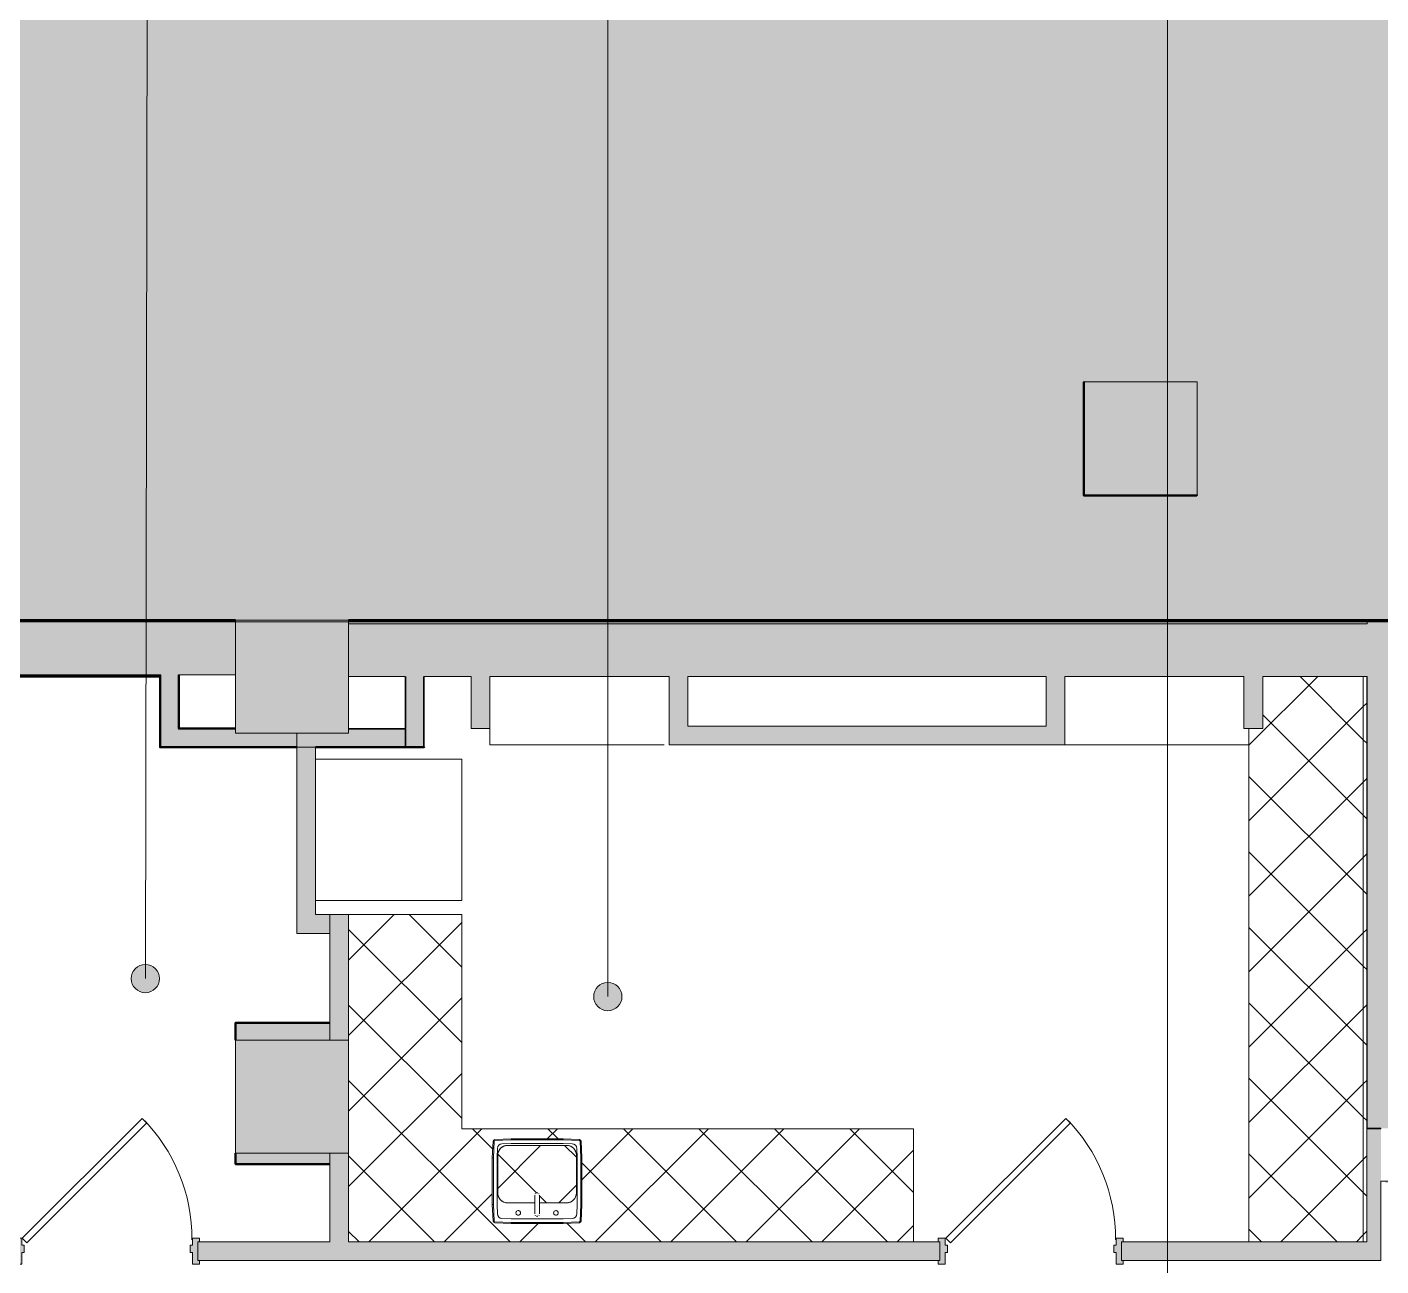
# Model space of a CAD drawing. Header units: inches. Extents: x 842 to 2283, y -57 to 1824.
# Drawn here: x 1232.1 to 1519.4, y 1273.3 to 1536.4 of the extents above; entities that cross this region are included whole.
import ezdxf

# ---------------------------------------------------------------- set-up
doc = ezdxf.new("R2010")
doc.units = ezdxf.units.IN
doc.header["$MEASUREMENT"] = 0
for name, color, linetype, lineweight in [('A-AREA-IDEN', 2, 'Continuous', 9), ('A-DETL', 90, 'Continuous', 13), ('A-DETL-GENF', 92, 'Continuous', 9), ('A-DETL-THIN', 151, 'Continuous', 9), ('A-DOOR', 31, 'Continuous', 13), ('A-WALL-PATT', 111, 'Continuous', 13), ('I-WALL', 2, 'Continuous', 13), ('Orbis - Background_dwg', 8, 'Continuous', 9), ('Orbis_AR$0$A-Wall-Exst', 7, 'Continuous', 9), ('Orbis_AR$0$TI_Grid_E957150$0$S-P1-COLS-CONC', 50, 'Continuous', 50), ('Orbis_AR$0$TI_Grid_E957150$0$S-P4-COLS-CONC', 50, 'Continuous', 50), ('Orbis_BB$0$A-Wall-Exst', 7, 'Continuous', 9), ('Orbis_BB$0$TI_Grid_E957150$0$S-02-COLS-CONC', 50, 'Continuous', 50), ('Orbis_BB$0$TI_Grid_E957150$0$S-04-COLS-CONC', 50, 'Continuous', 50), ('Orbis_BB$0$TI_Grid_E957150$0$S-05-COLS-CONC', 50, 'Continuous', 50), ('Orbis_BB$0$TI_Grid_E957150$0$S-06-COLS-CONC', 50, 'Continuous', 50), ('Orbis_BB$0$TI_Grid_E957150$0$S-07-COLS-CONC', 50, 'Continuous', 50), ('Orbis_BB$0$TI_Grid_E957150$0$S-08-COLS-CONC', 50, 'Continuous', 50), ('Orbis_BB$0$TI_Grid_E957150$0$S-09-COLS-CONC', 50, 'Continuous', 50), ('Orbis_BB$0$TI_Grid_E957150$0$S-11-COLS-CONC', 50, 'Continuous', 50), ('Orbis_BB$0$TI_Grid_E957150$0$S-12-COLS-CONC', 50, 'Continuous', 50), ('Orbis_BB$0$TI_Grid_E957150$0$S-P1-COLS-CONC', 50, 'Continuous', 50), ('Orbis_BB$0$TI_Grid_E957150$0$S-P1-COLS-CONC-PATT', 10, 'Continuous', 20), ('Orbis_BB$0$TI_Grid_E957150$0$S-P4-COLS-CONC', 50, 'Continuous', 50), ('P-SANR-FIXT', 6, 'Continuous', 13), ('Q-CASE', 31, 'Continuous', 13), ('S-COLS', 52, 'Continuous', 13)]:
    doc.layers.add(name, color=color, linetype=linetype, lineweight=lineweight)
pattern_1 = [(135, (1351.587, -1516.447), (-8.01223, -8.01223), []), (225, (1351.587, -1516.447), (8.01223, -8.01223), [])]

# ---------------------------------------------------------------- blocks, each defined once
blk = doc.blocks.new('Concrete-Rectangular-Column - 24 x 24-6914337-Level XX  CONSTRUCTION')
at = {"layer": 'S-COLS', "lineweight": 9}
blk.add_hatch(color=7, dxfattribs=at).paths.add_polyline_path([(-12, -12), (12, -12), (12, 12), (-12, 12)], flags=0)
at = {"layer": 'S-COLS', "color": 8, "lineweight": 20}
for p, q in [((12, 12), (-12, 12)), ((-12, 12), (-12, -12)), ((12, -12), (12, 12)), ((-12, -12), (12, -12))]:
    blk.add_line(p, q, dxfattribs=at)
blk = doc.blocks.new('C-L SHAPE COUNTER TOP - C-L SHAPE COUNTER TOP-7256540-Level XX  CONSTRUCTION')
at = {"layer": 'Q-CASE', "lineweight": 9}
h = blk.add_hatch(dxfattribs=at)
h.set_pattern_fill('FP2_2', color=256, style=0, pattern_type=2)
h.set_pattern_definition([(45, (-1300.37, -1278.474), (-8.01223, 8.01223), []), (135, (-1300.37, -1278.474), (-8.01223, -8.01223), [])])
h.paths.add_polyline_path([(0, 0), (119.91, 0), (119.91, 24), (24, 24), (24, 69.5), (0, 69.5), (0, 0.57)], flags=0)
h.paths.add_polyline_path([(45.51, 3.87), (33.75, 3.91), (30.92, 4.07), (30.77, 4.14), (30.66, 4.39), (30.5, 7.91), (30.5, 17.88), (30.7, 21.46), (30.77, 21.61), (31.02, 21.72), (34.97, 21.87), (46.25, 21.84), (49.08, 21.68), (49.23, 21.61), (49.34, 21.35), (49.5, 17.62), (49.5, 7.91), (49.3, 4.29), (49.23, 4.14), (48.98, 4.03), (45.52, 3.87)], flags=0)
h.paths.add_polyline_path([(43.75, 8.28), (46.25, 8.28), (46.79, 8.35), (47.3, 8.56), (47.76, 8.92), (48.07, 9.33), (48.28, 9.83), (48.35, 10.37), (48.35, 18.37), (48.28, 18.92), (48, 19.51), (47.73, 19.86), (47.3, 20.19), (46.79, 20.4), (46.25, 20.47), (33.45, 20.43), (33.21, 20.4), (32.7, 20.19), (32.25, 19.84), (31.93, 19.42), (31.72, 18.92), (31.65, 18.37), (31.65, 10.37), (31.72, 9.83), (31.93, 9.33), (32.27, 8.89), (32.7, 8.56), (33.21, 8.35), (33.75, 8.28), (39.52, 8.28), (39.5, 9.51), (39.52, 9.78), (39.52, 10.04), (39.57, 10.16), (39.66, 10.19), (39.68, 10.29), (39.87, 10.39), (40, 10.36), (40.17, 10.37), (40.35, 10.26), (40.35, 10.19), (40.43, 10.15), (40.5, 9.91), (40.46, 9.88), (40.48, 9.62), (40.49, 9.29), (40.5, 8.28)], flags=0)
for p, q in [((24, 69.5), (0, 69.5)), ((24, 24), (24, 69.5)), ((119.91, 24), (24, 24)), ((119.91, 0), (119.91, 24))]:
    blk.add_line(p, q, dxfattribs=at)
blk = doc.blocks.new('C-Counter Top - ADJ HEIGHT-7256931-Level XX  CONSTRUCTION')
at = {"layer": 'Q-CASE', "lineweight": 9}
h = blk.add_hatch(dxfattribs=at)
h.set_pattern_fill('FP2_3', color=256, style=0, pattern_type=2)
h.set_pattern_definition(pattern_1)
h.paths.add_polyline_path([(73.11, -0.75), (73.11, 0), (-46.89, 0), (-46.89, -0.75), (60.24, -0.75)], flags=0)
h = blk.add_hatch(dxfattribs=at)
h.set_pattern_fill('FP2_3', color=256, style=0, pattern_type=2)
h.set_pattern_definition(pattern_1)
h.paths.add_polyline_path([(73.11, -0.75), (-46.89, -0.75), (-46.89, -22.08), (-35.89, -22.08), (-35.89, -25), (73.11, -25)], flags=0)
for p, q in [((49.11, 0), (-46.89, 0)), ((-46.89, -0.75), (73.11, -0.75)), ((-35.89, -25), (73.11, -25))]:
    blk.add_line(p, q, dxfattribs=at)
blk = doc.blocks.new('Door - Single - Solid Door-7323219-Level XX  CONSTRUCTION')
at = {"layer": 'A-DOOR'}
h = blk.add_hatch(color=250, dxfattribs=at)
h.paths.add_polyline_path([(23.62, -2.66), (23.62, -1.91), (23.24, -1.91), (23.24, 2.09), (23.62, 2.09), (23.62, 2.84), (22.12, 2.84), (22.12, 1.34), (21.62, 1.34), (21.62, -0.16), (22.12, -0.16), (22.12, -2.66), (23.24, -2.66)], flags=0)
h.paths.add_polyline_path([(-15.26, -2.66), (-14.13, -2.66), (-14.13, -0.16), (-13.63, -0.16), (-13.63, 1.34), (-14.13, 1.34), (-14.13, 2.84), (-15.63, 2.84), (-15.63, 2.09), (-15.26, 2.09), (-15.26, -1.91), (-15.63, -1.91), (-15.63, -2.66)], flags=0)
at = {"layer": 'A-DOOR', "color": 8, "lineweight": 20}
for p, q in [((-14.01, 2.84), (11.45, 28.29)), ((12.42, 27.32), (-13.03, 1.87)), ((11.45, 28.29), (12.42, 27.32)), ((-15.63, 2.84), (-15.63, 2.09)), ((-14.13, 2.84), (-15.63, 2.84)), ((-14.13, 1.34), (-14.13, 2.84)), ((-13.63, 1.34), (-14.13, 1.34)), ((-13.03, 1.87), (-14.01, 2.84)), ((-13.63, -0.16), (-13.63, 1.34)), ((22.12, 1.34), (21.62, 1.34)), ((21.62, 1.34), (21.62, -0.16)), ((23.62, 2.84), (22.12, 2.84)), ((22.12, 2.84), (22.12, 1.34)), ((23.62, 2.09), (23.62, 2.84)), ((-15.63, -1.91), (-15.63, -2.66)), ((-15.63, -2.66), (-14.13, -2.66)), ((-14.13, -2.66), (-14.13, -0.16)), ((-14.13, -0.16), (-13.63, -0.16)), ((21.62, -0.16), (22.12, -0.16)), ((22.12, -0.16), (22.12, -2.66)), ((22.12, -2.66), (23.62, -2.66)), ((23.62, -2.66), (23.62, -1.91))]:
    blk.add_line(p, q, dxfattribs=at)
at = {"layer": 'A-DOOR', "lineweight": 9}
blk.add_arc((-14.01, 2.84), 36, 359.5, 45, dxfattribs=at)
blk = doc.blocks.new('Door - Single - Solid Door-7323271-Level XX  CONSTRUCTION')
at = {"layer": 'A-DOOR'}
h = blk.add_hatch(color=250, dxfattribs=at)
h.paths.add_polyline_path([(23.62, -2.66), (23.62, -1.91), (23.24, -1.91), (23.24, 2.09), (23.62, 2.09), (23.62, 2.84), (22.12, 2.84), (22.12, 1.34), (21.62, 1.34), (21.62, -0.16), (22.12, -0.16), (22.12, -2.66), (23.24, -2.66)], flags=0)
h.paths.add_polyline_path([(-14.13, -2.66), (-14.13, -0.16), (-13.63, -0.16), (-13.63, 1.34), (-14.13, 1.34), (-14.13, 2.84), (-15.63, 2.84), (-15.63, 2.09), (-15.26, 2.09), (-15.26, -1.91), (-15.63, -1.91), (-15.63, -2.66), (-15.26, -2.66)], flags=0)
at = {"layer": 'A-DOOR', "color": 8, "lineweight": 20}
for p, q in [((-14.01, 2.84), (11.45, 28.29)), ((12.42, 27.32), (-13.03, 1.87)), ((11.45, 28.29), (12.42, 27.32)), ((-15.63, 2.84), (-15.63, 2.09)), ((-14.13, 2.84), (-15.63, 2.84)), ((-14.13, 1.34), (-14.13, 2.84)), ((-13.63, 1.34), (-14.13, 1.34)), ((-13.03, 1.87), (-14.01, 2.84)), ((-13.63, -0.16), (-13.63, 1.34)), ((22.12, 1.34), (21.62, 1.34)), ((21.62, 1.34), (21.62, -0.16)), ((23.62, 2.84), (22.12, 2.84)), ((22.12, 2.84), (22.12, 1.34)), ((23.62, 2.09), (23.62, 2.84)), ((-15.63, -1.91), (-15.63, -2.66)), ((-15.63, -2.66), (-14.13, -2.66)), ((-14.13, -2.66), (-14.13, -0.16)), ((-14.13, -0.16), (-13.63, -0.16)), ((21.62, -0.16), (22.12, -0.16)), ((22.12, -0.16), (22.12, -2.66)), ((22.12, -2.66), (23.62, -2.66)), ((23.62, -2.66), (23.62, -1.91))]:
    blk.add_line(p, q, dxfattribs=at)
at = {"layer": 'A-DOOR', "lineweight": 9}
blk.add_arc((-14.01, 2.84), 36, 359.5, 45, dxfattribs=at)
blk = doc.blocks.new('P-Sink-Rectangular - PSR1918-3060176-Level XX  CONSTRUCTION')
at = {"layer": 'P-SANR-FIXT', "lineweight": 9}
for p, q in [((-8.99, 8.84), (-5.52, 9)), ((-5.51, 8.78), (-8.98, 8.63)), ((-5.52, 9), (5.52, 9)), ((-5.52, 9), (-5.51, 8.78)), ((5.51, 8.78), (-5.51, 8.78)), ((5.52, 9), (5.51, 8.78)), ((8.98, 8.63), (5.51, 8.78)), ((5.52, 9), (8.99, 8.84)), ((-9.5, 4.97), (-9.34, 8.49)), ((-9.13, 8.48), (-9.28, 4.96)), ((-8.5, 5.01), (-8.42, 6.97)), ((-7.47, 7.92), (-5.51, 8)), ((-5.51, 8), (5.51, 8)), ((5.51, 8), (7.47, 7.92)), ((8.42, 6.97), (8.5, 5.01)), ((9.28, 4.96), (9.13, 8.48)), ((9.34, 8.49), (9.5, 4.97)), ((-9.5, 4.97), (-9.28, 4.96)), ((-9.5, -4.97), (-9.5, 4.97)), ((-9.28, 4.96), (-9.28, -4.96)), ((-8.5, -5.01), (-8.5, 5.01)), ((-6.25, 4.6), (-0.49, 4.6)), ((-6.25, 4.6), (-0.49, 4.6)), ((0.48, 4.6), (6.25, 4.6)), ((0.48, 4.6), (6.25, 4.6)), ((8.5, 5.01), (8.5, -5.01)), ((9.5, 4.97), (9.28, 4.96)), ((9.28, -4.96), (9.28, 4.96)), ((9.5, 4.97), (9.5, -4.97)), ((-8.35, -5.5), (-8.35, 2.5)), ((-8.35, -5.5), (-8.35, 2.5)), ((8.35, 2.5), (8.35, -5.5)), ((8.35, 2.5), (8.35, -5.5)), ((-9.5, -4.97), (-9.28, -4.96)), ((-9.34, -8.49), (-9.5, -4.97)), ((-9.28, -4.96), (-9.13, -8.48)), ((-8.42, -6.97), (-8.5, -5.01)), ((8.5, -5.01), (8.42, -6.97)), ((9.13, -8.48), (9.28, -4.96)), ((9.5, -4.97), (9.28, -4.96)), ((9.5, -4.97), (9.34, -8.49)), ((-5.51, -8), (-7.47, -7.92)), ((6.25, -7.6), (-6.25, -7.6)), ((6.25, -7.6), (-6.25, -7.6)), ((5.51, -8), (-5.51, -8)), ((7.47, -7.92), (5.51, -8)), ((-5.52, -9), (-8.99, -8.84)), ((-8.98, -8.63), (-5.51, -8.78)), ((-5.52, -9), (-5.51, -8.78)), ((5.52, -9), (-5.52, -9)), ((-5.51, -8.78), (5.51, -8.78)), ((5.51, -8.78), (8.98, -8.63)), ((5.52, -9), (5.51, -8.78)), ((8.99, -8.84), (5.52, -9))]:
    blk.add_line(p, q, dxfattribs=at)
at = {"layer": 'P-SANR-FIXT', "lineweight": 9, "flags": 128}
for points in [[(-0.5, 6.97), (-0.5, 6.97), (-0.5, 6.96), (-0.5, 6.95), (-0.5, 6.94), (-0.5, 6.93), (-0.5, 6.91), (-0.5, 6.89), (-0.5, 6.87), (-0.5, 6.84), (-0.5, 6.81), (-0.5, 6.78), (-0.5, 6.74), (-0.5, 6.7), (-0.5, 6.66), (-0.5, 6.62), (-0.5, 6.57), (-0.5, 6.52), (-0.5, 6.47), (-0.5, 6.42), (-0.5, 6.36), (-0.5, 6.3), (-0.5, 6.24), (-0.5, 6.18), (-0.5, 6.11), (-0.5, 6.05), (-0.5, 5.98), (-0.5, 5.91), (-0.5, 5.84), (-0.5, 5.77), (-0.5, 5.69), (-0.5, 5.62), (-0.5, 5.54), (-0.5, 5.46), (-0.5, 5.39), (-0.5, 5.31), (-0.5, 5.23), (-0.5, 5.15), (-0.5, 5.07), (-0.5, 4.99), (-0.5, 4.91), (-0.5, 4.83), (-0.5, 4.75), (-0.5, 4.67), (-0.5, 4.59), (-0.5, 4.51), (-0.5, 4.44), (-0.5, 4.36), (-0.5, 4.28), (-0.5, 4.21), (-0.5, 4.13), (-0.5, 4.06), (-0.5, 3.99), (-0.5, 3.92), (-0.5, 3.86), (-0.5, 3.79), (-0.5, 3.73), (-0.5, 3.66), (-0.5, 3.61), (-0.5, 3.55), (-0.5, 3.49), (-0.5, 3.44), (-0.5, 3.39), (-0.5, 3.34), (-0.5, 3.3), (-0.5, 3.25), (-0.5, 3.21), (-0.5, 3.18), (-0.5, 3.14), (-0.5, 3.11), (-0.5, 3.08), (-0.5, 3.06), (-0.5, 3.04), (-0.5, 3.02), (-0.5, 3), (-0.5, 2.99), (-0.5, 2.98), (-0.5, 2.97), (-0.5, 2.97), (-0.5, 2.97)], [(0.5, 2.97), (0.5, 2.97), (0.5, 2.97), (0.5, 2.98), (0.5, 2.99), (0.5, 3.01), (0.5, 3.02), (0.5, 3.05), (0.5, 3.07), (0.5, 3.1), (0.5, 3.13), (0.5, 3.16), (0.5, 3.19), (0.5, 3.23), (0.5, 3.27), (0.5, 3.32), (0.5, 3.36), (0.5, 3.41), (0.5, 3.46), (0.5, 3.52), (0.5, 3.57), (0.5, 3.63), (0.5, 3.69), (0.5, 3.76), (0.5, 3.82), (0.5, 3.89), (0.5, 3.95), (0.5, 4.02), (0.5, 4.1), (0.5, 4.17), (0.5, 4.24), (0.5, 4.32), (0.5, 4.39), (0.5, 4.47), (0.5, 4.55), (0.5, 4.63), (0.5, 4.71), (0.5, 4.79), (0.5, 4.87), (0.5, 4.95), (0.5, 5.03), (0.5, 5.11), (0.5, 5.19), (0.5, 5.26), (0.5, 5.34), (0.5, 5.42), (0.5, 5.5), (0.5, 5.58), (0.5, 5.65), (0.5, 5.73), (0.5, 5.8), (0.5, 5.87), (0.5, 5.94), (0.5, 6.01), (0.5, 6.08), (0.5, 6.14), (0.5, 6.21), (0.5, 6.27), (0.5, 6.33), (0.5, 6.39), (0.5, 6.44), (0.5, 6.49), (0.5, 6.55), (0.5, 6.59), (0.5, 6.64), (0.5, 6.68), (0.5, 6.72), (0.5, 6.76), (0.5, 6.79), (0.5, 6.82), (0.5, 6.85), (0.5, 6.88), (0.5, 6.9), (0.5, 6.92), (0.5, 6.93), (0.5, 6.95), (0.5, 6.96), (0.5, 6.96), (0.5, 6.97), (0.5, 6.97)]]:
    blk.add_lwpolyline(points, dxfattribs=at)
at = {"layer": 'P-SANR-FIXT', "lineweight": 9}
for centre, radius, start, end in [((-8.97, 8.47), 0.371, 92.5667, 177.4333), ((-8.97, 8.47), 0.156, 92.5667, 177.4333), ((8.97, 8.47), 0.156, 2.5667, 87.4333), ((8.97, 8.47), 0.371, 2.5667, 87.4333), ((-7.42, 6.92), 0.995, 92.5667, 177.4333), ((-4, 6.75), 0.5, 360, 180), ((-4, 6.75), 0.5, 180, 360), ((-4, 6.75), 0.5, 180, 266.9214), ((-4, 6.75), 0.5, 180, 266.9214), ((-4, 6.75), 0.5, 135, 165), ((-4, 6.75), 0.5, 135, 165), ((-4, 6.75), 0.5, 195, 240), ((-4, 6.75), 0.5, 195, 240), ((-4, 6.75), 0.5, 93.0786, 120), ((-4, 6.75), 0.5, 93.0786, 120), ((-4, 6.75), 0.5, 93.0786, 105), ((-4, 6.75), 0.5, 93.0786, 105), ((-4, 6.75), 0.5, 255, 266.9214), ((-4, 6.75), 0.5, 255, 266.9214), ((-4, 6.75), 0.5, 60, 90), ((-4, 6.75), 0.5, 75, 90), ((-4, 6.75), 0.5, 60, 90), ((-4, 6.75), 0.5, 75, 90), ((-4, 6.75), 0.5, 0, 45), ((-4, 6.75), 0.5, 15, 45), ((-4, 6.75), 0.5, 0, 45), ((-4, 6.75), 0.5, 15, 45), ((-4, 6.75), 0.5, 315, 360), ((-4, 6.75), 0.5, 315, 360), ((-4, 6.75), 0.5, 315, 345), ((-4, 6.75), 0.5, 315, 345), ((0, 6.97), 0.5, 135, 150), ((0, 6.97), 0.5, 90, 105), ((0, 6.97), 0.5, 75, 90), ((0, 6.97), 0.5, 30, 45), ((4, 6.75), 0.5, 360, 180), ((4, 6.75), 0.5, 135, 180), ((4, 6.75), 0.5, 135, 180), ((4, 6.75), 0.5, 165, 180), ((4, 6.75), 0.5, 165, 180), ((4, 6.75), 0.5, 180, 360), ((4, 6.75), 0.5, 180, 225), ((4, 6.75), 0.5, 180, 195), ((4, 6.75), 0.5, 180, 225), ((4, 6.75), 0.5, 180, 195), ((4, 6.75), 0.5, 135, 150), ((4, 6.75), 0.5, 135, 150), ((4, 6.75), 0.5, 210, 225), ((4, 6.75), 0.5, 210, 225), ((4, 6.75), 0.5, 0, 120), ((4, 6.75), 0.5, 0, 120), ((4, 6.75), 0.5, 240, 300), ((4, 6.75), 0.5, 240, 300), ((4, 6.75), 0.5, 75, 105), ((4, 6.75), 0.5, 75, 105), ((4, 6.75), 0.5, 255, 270), ((4, 6.75), 0.5, 255, 270), ((4, 6.75), 0.5, 30, 60), ((4, 6.75), 0.5, 30, 60), ((4, 6.75), 0.5, 315, 345), ((4, 6.75), 0.5, 315, 345), ((4, 6.75), 0.5, 315, 330), ((4, 6.75), 0.5, 315, 330), ((7.42, 6.92), 0.995, 2.5667, 87.4333), ((-6.25, 2.5), 2.1, 90, 180), ((-6.25, 2.5), 2.1, 90, 180), ((-6.25, 2.5), 2.1, 160.0288, 180), ((-6.25, 2.5), 2.1, 136.0254, 154.9712), ((-6.25, 2.5), 2.1, 115.0288, 135), ((-6.25, 2.5), 2.1, 90, 109.9712), ((6.25, 2.5), 2.1, 70.0288, 90), ((6.25, 2.5), 2.1, 0, 90), ((6.25, 2.5), 2.1, 0, 90), ((6.25, 2.5), 2.1, 45, 64.9712), ((6.25, 2.5), 2.1, 25.0288, 43.9746), ((6.25, 2.5), 2.1, 0, 19.9712), ((0, 2.97), 0.5, 210, 225), ((0, 2.97), 0.5, 255, 270), ((0, 2.97), 0.5, 270, 285), ((0, 2.97), 0.5, 315, 330), ((-6.25, -5.5), 2.1, 180, 199.9712), ((-6.25, -5.5), 2.1, 180, 270), ((-6.25, -5.5), 2.1, 180, 270), ((6.25, -5.5), 2.1, 270, 360), ((6.25, -5.5), 2.1, 270, 360), ((6.25, -5.5), 2.1, 340.0288, 360), ((-8.97, -8.47), 0.371, 182.5667, 267.4333), ((-8.97, -8.47), 0.156, 182.5667, 267.4333), ((-7.42, -6.92), 0.995, 182.5667, 267.4333), ((-6.25, -5.5), 2.1, 205.0288, 244.9712), ((-6.25, -5.5), 2.1, 250.0288, 270), ((6.25, -5.5), 2.1, 270, 289.9712), ((6.25, -5.5), 2.1, 295.0288, 334.9712), ((7.42, -6.92), 0.995, 272.5667, 357.4333), ((8.97, -8.47), 0.156, 272.5667, 357.4333), ((8.97, -8.47), 0.371, 272.5667, 357.4333)]:
    blk.add_arc(centre, radius, start, end, dxfattribs=at)
blk = doc.blocks.new('Orbis - Background_dwg__U51-7347730-Level XX  CONSTRUCTION')
at = {"layer": 'Orbis_BB$0$TI_Grid_E957150$0$S-12-COLS-CONC'}
for p, q in [((11984.66, 2100.91), (11984.66, 2103.21)), ((12004.66, 2100.91), (11984.66, 2100.91))]:
    blk.add_line(p, q, dxfattribs=at)
blk = doc.blocks.new('Orbis - Background_dwg_Orbis_BB-7347761-Level XX  CONSTRUCTION')
at = {"layer": 'Orbis_BB$0$A-Wall-Exst'}
h = blk.add_hatch(color=256, dxfattribs=at)
h.paths.add_polyline_path([(12240.66, 2108.54), (12344.66, 2108.54), (12344.66, 2108.91), (12240.66, 2108.91), (12240.66, 2208.41), (12344.66, 2208.41), (12344.66, 2208.79), (12240.04, 2208.79), (12240.04, 2108.54), (12240.29, 2108.54)], flags=0)
h.paths.add_polyline_path([(12029.66, 2215.66), (12224.79, 2215.66), (12224.79, 2216.04), (12344.66, 2216.04), (12344.66, 2216.41), (12008.66, 2216.41), (12008.66, 2215.66), (12024.66, 2215.66)], flags=0)
h.paths.add_polyline_path([(12384.54, 2215.91), (12687.66, 2215.91), (12687.66, 2216.41), (12368.66, 2216.41), (12368.66, 2215.91), (12380.79, 2215.91)], flags=0)
h.paths.add_polyline_path([(11888.82, 2216.04), (11984.66, 2216.04), (11984.66, 2216.41), (11868.66, 2216.41), (11868.66, 2243.04), (11860.83, 2243.04), (11860.83, 2267.04), (11868.66, 2267.04), (11868.66, 2506.91), (11860.66, 2506.91), (11860.66, 2290.92), (11858.66, 2290.92), (11858.66, 2518.92), (11853.66, 2518.92), (11853.66, 2283.92), (11860.66, 2283.92), (11860.66, 2235.92), (11648.66, 2235.92), (11648.66, 2242.91), (11640.66, 2242.91), (11640.66, 2235.54), (11868.29, 2235.54), (11868.29, 2216.04), (11874.1, 2216.04)], flags=0)
h.paths.add_polyline_path([(12565.45, 2522.91), (12663.66, 2522.91), (12663.66, 2530.91), (12380.66, 2530.91), (12380.66, 2522.91), (12548.66, 2522.91)], flags=0)
h.paths.add_polyline_path([(12227.13, 2522.91), (12332.66, 2522.91), (12332.66, 2530.91), (12020.66, 2530.91), (12020.66, 2522.91), (12188.66, 2522.91)], flags=0)
h = blk.add_hatch(color=256, dxfattribs=at)
h.paths.add_polyline_path([(12825.64, 1719.65), (12825.73, 1719.67), (12823.48, 1735.4), (12825.43, 1721.14)], flags=0)
h.paths.add_polyline_path([(12822.75, 1740.71), (12822.78, 1740.71), (12822.75, 1740.75)], flags=0)
h.paths.add_polyline_path([(12801.21, 1897.99), (12801.3, 1898), (12797.38, 1925.91), (12800.49, 1903.21)], flags=0)
h.paths.add_polyline_path([(12787.64, 2077.81), (12787.68, 2077.81), (12768.69, 2216.41), (12711.66, 2216.41), (12711.66, 2215.91), (12768.73, 2215.91), (12787.64, 2077.81)], flags=0)
h.paths.add_polyline_path([(12228.66, 2096.91), (12372.66, 2096.91), (12372.66, 2097.29), (12228.66, 2097.29)], flags=0)
h.paths.add_polyline_path([(12368.66, 2102.54), (12372.66, 2102.54), (12372.66, 2128.91), (12368.66, 2128.91), (12368.66, 2127.21), (12371.6, 2127.21), (12371.6, 2103.21), (12368.66, 2103.21)], flags=0)
h.paths.add_polyline_path([(12352.66, 2130.91), (12352.79, 2130.91), (12352.79, 2191.85), (12352.66, 2191.85), (12352.66, 2169.47)], flags=0)
h.paths.add_polyline_path([(12356.66, 2130.91), (12356.66, 2188.41), (12356.54, 2188.41), (12356.54, 2130.91)], flags=0)
h.paths.add_polyline_path([(12384.54, 2188.41), (12384.66, 2188.41), (12384.66, 2204.41), (12659.66, 2204.41), (12659.66, 2189.41), (12715.66, 2189.41), (12715.66, 2204.66), (12715.54, 2204.66), (12715.49, 2189.54), (12659.79, 2189.54), (12659.79, 2204.66), (12384.54, 2204.66), (12384.54, 2188.41), (12380.79, 2188.41)], flags=0)
h.paths.add_polyline_path([(12001.66, 2189.41), (12024.66, 2189.41), (12024.66, 2189.54), (12020.79, 2189.54), (12020.79, 2189.41), (12001.66, 2189.41)], flags=0)
h.paths.add_polyline_path([(11984.66, 2189.41), (11997.66, 2189.41), (11997.66, 2189.54), (11968.79, 2189.54), (11968.79, 2204.79), (11862.17, 2204.79), (11862.17, 2204.41), (11968.66, 2204.41), (11968.66, 2189.41), (11973.4, 2189.41)], flags=0)
h.paths.add_polyline_path([(12372.83, 2192.16), (12380.79, 2192.16), (12380.79, 2204.66), (12380.66, 2204.66), (12380.66, 2192.41), (12368.66, 2192.41), (12368.66, 2192.16)], flags=0)
h.paths.add_polyline_path([(12663.54, 2193.29), (12687.66, 2193.29), (12687.66, 2193.41), (12663.66, 2193.41), (12663.66, 2204.66), (12663.54, 2204.66), (12663.54, 2193.29)], flags=0)
h.paths.add_polyline_path([(12711.66, 2193.29), (12711.79, 2193.29), (12711.79, 2204.66), (12711.66, 2204.66), (12711.66, 2193.41)], flags=0)
h.paths.add_polyline_path([(11974.14, 2193.29), (11984.66, 2193.29), (11984.66, 2193.41), (11972.66, 2193.41), (11972.66, 2204.79), (11972.54, 2204.79), (11972.54, 2193.29), (11973.4, 2193.29)], flags=0)
h.paths.add_polyline_path([(11859.17, 2204.41), (11859.17, 2204.79), (11857.04, 2204.79), (11857.04, 2204.41)], flags=0)
h.paths.add_polyline_path([(11645.35, 2223.92), (11648.79, 2223.92), (11648.79, 2224.29), (11640.58, 2224.29), (11640.58, 2223.92), (11640.66, 2223.92)], flags=0)
h.paths.add_polyline_path([(11636.66, 2223.92), (11636.83, 2223.92), (11636.83, 2224.29), (11636.66, 2224.29)], flags=0)
h.paths.add_polyline_path([(11636.83, 2235.54), (11636.84, 2239.09), (11640.58, 2239.09), (11640.58, 2235.54), (11640.66, 2235.54), (11640.66, 2242.91), (11624.66, 2242.91), (11624.66, 2244.31), (11622.05, 2244.31), (11622.05, 2274.31), (11624.66, 2274.31), (11624.66, 2274.91), (11640.66, 2274.91), (11640.66, 2284.42), (11636.66, 2284.42), (11636.66, 2278.91), (11620.66, 2278.91), (11620.66, 2238.91), (11636.66, 2238.91), (11636.66, 2235.54)], flags=0)
at = {"layer": 'Orbis_BB$0$TI_Grid_E957150$0$S-P1-COLS-CONC-PATT', "lineweight": 9}
blk.add_hatch(color=7, dxfattribs=at).paths.add_polyline_path([(12164.77, 2242.91), (12188.66, 2242.91), (12188.66, 2243.04), (12164.77, 2243.04), (12164.77, 2266.91), (12164.66, 2266.91), (12164.66, 2242.91)], flags=0)
h = blk.add_hatch(color=7, dxfattribs=at)
h.paths.add_polyline_path([(12004.66, 2100.91), (12004.66, 2103.21), (11984.66, 2103.21), (11984.66, 2100.91)], flags=0)
h.paths.add_polyline_path([(12004.66, 2127.21), (12004.66, 2130.91), (11984.66, 2130.91), (11984.66, 2127.21), (12001.66, 2127.21)], flags=0)
at = {"layer": 'Orbis_BB$0$A-Wall-Exst', "color": 50, "lineweight": 50}
blk.add_line((11988.66, 2100.91), (11984.66, 2100.91), dxfattribs=at)
at = {"layer": 'Orbis_BB$0$A-Wall-Exst', "color": 50, "lineweight": 50, "flags": 128}
for points in [[(11984.66, 2216.41), (11868.66, 2216.41), (11868.66, 2227.92), (11868.66, 2243.04)], [(12344.66, 2216.04), (12344.66, 2216.41), (12240.66, 2216.41), (12008.66, 2216.41)], [(11862.17, 2204.41), (11968.66, 2204.41), (11968.66, 2189.41), (11984.66, 2189.41), (11997.66, 2189.41)], [(11984.66, 2193.41), (11972.66, 2193.41), (11972.66, 2204.79)], [(12001.66, 2189.41), (12008.66, 2189.41), (12024.66, 2189.41), (12024.66, 2189.54)]]:
    blk.add_lwpolyline(points, dxfattribs=at)
at = {"layer": 'Orbis_BB$0$TI_Grid_E957150$0$S-02-COLS-CONC', "flags": 128}
blk.add_lwpolyline([(11984.66, 2103.21), (11984.66, 2100.91), (12004.66, 2100.91)], dxfattribs=at)
at = {"layer": 'Orbis_BB$0$TI_Grid_E957150$0$S-04-COLS-CONC', "flags": 128}
blk.add_lwpolyline([(11984.66, 2103.21), (11984.66, 2100.91), (12004.66, 2100.91)], dxfattribs=at)
at = {"layer": 'Orbis_BB$0$TI_Grid_E957150$0$S-05-COLS-CONC', "flags": 128}
blk.add_lwpolyline([(11984.66, 2103.21), (11984.66, 2100.91), (12004.66, 2100.91)], dxfattribs=at)
at = {"layer": 'Orbis_BB$0$TI_Grid_E957150$0$S-06-COLS-CONC', "flags": 128}
blk.add_lwpolyline([(11984.66, 2103.21), (11984.66, 2100.91), (12004.66, 2100.91)], dxfattribs=at)
at = {"layer": 'Orbis_BB$0$TI_Grid_E957150$0$S-07-COLS-CONC', "flags": 128}
blk.add_lwpolyline([(11984.66, 2103.21), (11984.66, 2100.91), (12004.66, 2100.91)], dxfattribs=at)
at = {"layer": 'Orbis_BB$0$TI_Grid_E957150$0$S-08-COLS-CONC', "flags": 128}
blk.add_lwpolyline([(11984.66, 2103.21), (11984.66, 2100.91), (12004.66, 2100.91)], dxfattribs=at)
at = {"layer": 'Orbis_BB$0$TI_Grid_E957150$0$S-09-COLS-CONC', "flags": 128}
blk.add_lwpolyline([(11984.66, 2103.21), (11984.66, 2100.91), (12004.66, 2100.91)], dxfattribs=at)
at = {"layer": 'Orbis_BB$0$TI_Grid_E957150$0$S-11-COLS-CONC'}
for p, q in [((11984.66, 2100.91), (11984.66, 2103.21)), ((12004.66, 2100.91), (11984.66, 2100.91))]:
    blk.add_line(p, q, dxfattribs=at)
at = {"layer": 'Orbis_BB$0$TI_Grid_E957150$0$S-P1-COLS-CONC', "flags": 128}
for points in [[(12164.77, 2266.91), (12164.66, 2266.91), (12164.66, 2242.91), (12188.66, 2242.91), (12188.66, 2243.04)], [(12004.66, 2130.91), (11984.66, 2130.91), (11984.66, 2127.21)], [(11984.66, 2103.21), (11984.66, 2100.91), (12004.66, 2100.91)]]:
    blk.add_lwpolyline(points, dxfattribs=at)
at = {"layer": 'Orbis_BB$0$TI_Grid_E957150$0$S-P4-COLS-CONC'}
blk.add_line((12188.66, 2243.04), (12188.66, 2242.91), dxfattribs=at)
at = {"layer": 'Orbis_BB$0$TI_Grid_E957150$0$S-P4-COLS-CONC', "flags": 128}
for points in [[(12188.66, 2242.91), (12164.66, 2242.91), (12164.66, 2266.91), (12164.77, 2266.91)], [(11984.66, 2127.21), (11984.66, 2130.91), (12004.66, 2130.91)], [(12004.66, 2100.91), (11984.66, 2100.91), (11984.66, 2103.21)]]:
    blk.add_lwpolyline(points, dxfattribs=at)
blk.add_blockref('Orbis - Background_dwg__U51-7347730-Level XX  CONSTRUCTION', (0, 0))
blk = doc.blocks.new('Orbis - Background_dwg-7329766-Level XX  CONSTRUCTION')
at = {"layer": 'Orbis_AR$0$A-Wall-Exst', "color": 50, "lineweight": 50}
for p, q in [((1516.5, 1391.05), (1516.45, 1391.05)), ((1280.37, 1294.97), (1276.37, 1294.97))]:
    blk.add_line(p, q, dxfattribs=at)
at = {"layer": 'Orbis_AR$0$TI_Grid_E957150$0$S-P1-COLS-CONC', "flags": 128}
for points in [[(1296.37, 1324.97), (1276.37, 1324.97), (1276.37, 1321.28)], [(1276.37, 1297.28), (1276.37, 1294.97), (1296.37, 1294.97)]]:
    blk.add_lwpolyline(points, dxfattribs=at)
at = {"layer": 'Orbis_AR$0$TI_Grid_E957150$0$S-P4-COLS-CONC', "flags": 128}
for points in [[(1276.37, 1321.28), (1276.37, 1324.97), (1296.37, 1324.97)], [(1296.37, 1294.97), (1276.37, 1294.97), (1276.37, 1297.28)]]:
    blk.add_lwpolyline(points, dxfattribs=at)
blk.add_blockref('Orbis - Background_dwg_Orbis_BB-7347761-Level XX  CONSTRUCTION', (-10708.29, -805.94))

msp = doc.modelspace()

# ---------------------------------------------------------------- hatches: boundary and pattern name
at = {"layer": 'A-AREA-IDEN'}
h = msp.add_hatch(color=256, dxfattribs=at)
edge = h.paths.add_edge_path(flags=0)
edge.add_arc((1257.23, 1334.36), 3, 0, 360)
h = msp.add_hatch(color=256, dxfattribs=at)
edge = h.paths.add_edge_path(flags=0)
edge.add_arc((1355.38, 1330.55), 3, 0, 360)
at = {"layer": 'A-DETL-GENF'}
h = msp.add_hatch(color=9, dxfattribs=at)
h.paths.add_polyline_path([(1688, -9.77), (2180.09, -9.77), (2180.09, 282.04), (2178.37, 282.04), (2178.37, 269.98), (2160.37, 269.98), (2160.37, 281.98), (2145.5, 281.98), (2145.5, 222.1), (2148.37, 222.1), (2148.37, 48.98), (1645.98, 48.98), (1645.98, 56.98), (1645.87, 56.98), (1645.87, 67.98), (1645.98, 67.98), (1645.98, 68.19), (1645.71, 68.23), (1643.24, 68.89), (1642.84, 69.08), (1642.63, 69.12), (1642.36, 69.3), (1640.87, 69.99), (1639.47, 70.98), (1636.37, 70.98), (1636.37, 74.07), (1635.38, 75.48), (1634.68, 76.98), (1634.51, 77.24), (1634.47, 77.43), (1634.27, 77.85), (1633.6, 80.38), (1633.38, 83.07), (1633.6, 85.59), (1634.27, 88.11), (1635.38, 90.48), (1636.37, 91.9), (1636.37, 94.98), (1639.44, 94.98), (1640.87, 95.97), (1643.24, 97.08), (1645.98, 97.86), (1645.98, 97.98), (1645.87, 97.98), (1645.87, 207.29), (1645.98, 207.29), (1645.98, 208.97), (1636.37, 208.97), (1636.37, 239.19), (1645.87, 239.19), (1645.87, 593.98), (1179.62, 593.98), (1179.62, 528.98), (842.21, 528.98), (842.21, -9.77), (1603.42, -9.77)], flags=0)
h.paths.add_polyline_path([(1439.37, 58.98), (1435.75, 59.1), (1357.37, 59.1), (1357.37, 54.98), (1402.37, 54.98), (1402.37, 58.98), (1435.75, 58.98)], flags=0)
h.paths.add_polyline_path([(1350.37, 47.98), (1350.37, 122.98), (1361, 122.98), (1361, 62.73), (1439.37, 62.73), (1439.37, 51.98), (1409.37, 51.98), (1409.37, 47.98), (1357.37, 47.98)], flags=0)
h.paths.add_polyline_path([(928.37, 67.98), (928.24, 68), (925.84, 68.21), (923.32, 68.89), (922.97, 69.05), (922.63, 69.12), (922.17, 69.42), (920.95, 69.99), (919.55, 70.98), (916.37, 70.98), (916.37, 74.18), (915.46, 75.48), (914.94, 76.59), (914.49, 77.34), (914.35, 77.85), (913.68, 80.38), (913.45, 82.58), (913.39, 83.07), (913.51, 83.68), (913.68, 85.59), (914.51, 88.72), (914.92, 89.32), (915.46, 90.48), (916.37, 91.79), (916.37, 94.98), (919.52, 94.98), (920.95, 95.97), (922.25, 96.58), (922.63, 96.83), (922.91, 96.89), (923.32, 97.08), (925.84, 97.76), (928.54, 97.98), (931.05, 97.76), (933.58, 97.08), (935.95, 95.97), (937.37, 94.98), (940.37, 94.98), (940.37, 92.01), (941.44, 90.48), (942.54, 88.11), (943.22, 85.59), (943.45, 82.98), (943.22, 80.38), (942.54, 77.85), (941.44, 75.48), (940.37, 73.96), (940.37, 70.98), (937.35, 70.98), (935.95, 69.99), (933.58, 68.89), (931.05, 68.21), (928.41, 67.98)], flags=0)
h.paths.add_polyline_path([(1288.37, 67.98), (1288.3, 67.99), (1285.77, 68.21), (1283.24, 68.89), (1282.84, 69.08), (1282.63, 69.12), (1282.36, 69.3), (1280.87, 69.99), (1279.47, 70.98), (1276.37, 70.98), (1276.37, 74.07), (1275.38, 75.48), (1274.68, 76.98), (1274.51, 77.24), (1274.47, 77.43), (1274.27, 77.85), (1273.6, 80.38), (1273.38, 83.07), (1273.6, 85.59), (1274.27, 88.11), (1275.38, 90.48), (1276.37, 91.9), (1276.37, 94.98), (1279.44, 94.98), (1280.87, 95.97), (1283.24, 97.08), (1285.77, 97.76), (1288.46, 97.98), (1290.97, 97.76), (1293.5, 97.08), (1295.87, 95.97), (1297.3, 94.98), (1300.37, 94.98), (1300.37, 91.9), (1301.36, 90.48), (1302.47, 88.11), (1303.14, 85.59), (1303.37, 82.97), (1303.14, 80.38), (1302.47, 77.85), (1302.27, 77.43), (1302.23, 77.24), (1302.06, 76.98), (1301.36, 75.48), (1300.37, 74.07), (1300.37, 70.98), (1297.27, 70.98), (1295.87, 69.99), (1294.38, 69.3), (1294.11, 69.12), (1293.9, 69.08), (1293.5, 68.89), (1290.97, 68.21), (1288.41, 67.98)], flags=0)
h.paths.add_polyline_path([(940.37, 208.97), (916.37, 208.97), (916.37, 209.19), (916.15, 209.19), (916.15, 239.19), (940.15, 239.19), (940.15, 238.97), (940.37, 238.97), (940.37, 214.97)], flags=0)
h.paths.add_polyline_path([(1288.06, 208.97), (1276.37, 208.97), (1276.37, 239.19), (1300.37, 239.19), (1300.37, 208.97)], flags=0)
h.paths.add_polyline_path([(842.21, 593.97), (935.62, 593.98), (935.62, 598.98), (937.62, 598.98), (937.62, 740.22), (867.12, 740.22), (867.12, 647.48), (844.25, 647.48), (844.25, 623.98), (893.25, 623.98), (893.25, 598.98), (895.62, 598.98), (895.62, 593.98), (888.25, 593.98), (888.25, 612.48), (844.25, 612.48), (844.25, 593.98), (842.21, 593.98)], flags=0)
h.paths.add_polyline_path([(1247.87, 596.98), (1247.87, 605.72), (1209.87, 605.72), (1209.87, 596.98)], flags=0)
h.paths.add_polyline_path([(972.87, 596.98), (1010.87, 596.98), (1010.87, 605.72), (972.87, 605.72)], flags=0)
h.paths.add_polyline_path([(1283.12, 598.98), (1389.12, 598.98), (1389.12, 706.97), (1380.37, 706.97), (1380.37, 736.97), (1390.37, 736.97), (1390.37, 820.98), (1388.37, 820.98), (1388.37, 825.98), (1390.37, 825.98), (1390.37, 913.99), (1377.37, 913.99), (1377.37, 951.98), (1290.37, 951.98), (1290.37, 913.99), (1277.37, 913.99), (1277.37, 891.98), (1272.12, 891.98), (1272.12, 934.97), (1179.87, 934.97), (1179.87, 891.98), (1167.87, 891.98), (1167.87, 845.98), (1179.87, 845.98), (1179.87, 787.98), (1167.87, 787.98), (1167.87, 741.98), (1179.87, 741.98), (1179.87, 683.98), (1167.87, 683.98), (1167.87, 637.98), (1179.87, 637.98), (1179.87, 610.97), (1277.87, 610.97), (1277.87, 820.73), (1272.12, 820.73), (1272.12, 845.98), (1277.37, 845.98), (1277.37, 825.98), (1348.37, 825.98), (1348.37, 820.98), (1283.12, 820.98), (1283.12, 605.05)], flags=0)
h.paths.add_polyline_path([(1497.62, 598.98), (1636.37, 598.98), (1636.37, 626.3), (1660.37, 626.3), (1660.37, 598.98), (1669.37, 598.98), (1669.37, 946.98), (1553.37, 946.98), (1553.37, 951.98), (1513.37, 951.98), (1513.37, 946.98), (1506.37, 946.97), (1506.37, 916.97), (1496.37, 916.97), (1496.37, 736.97), (1506.37, 736.97), (1506.37, 706.97), (1497.62, 706.97), (1497.62, 599.23)], flags=0)
h.paths.add_polyline_path([(1488.37, 599.23), (1492.37, 599.23), (1492.37, 701.72), (1394.37, 701.72), (1394.37, 599.23), (1488.3, 599.23)], flags=0)
h.paths.add_polyline_path([(1010.87, 610.97), (1040.87, 610.97), (1040.87, 637.98), (1052.87, 637.98), (1052.87, 683.98), (1040.87, 683.98), (1040.87, 741.98), (1052.87, 741.98), (1052.87, 787.98), (1040.87, 787.98), (1040.87, 845.98), (1052.87, 845.98), (1052.87, 891.98), (1040.87, 891.98), (1040.87, 918.98), (942.87, 918.98), (942.87, 610.97), (972.87, 610.97)], flags=0)
h.paths.add_polyline_path([(844.25, 616.48), (888.25, 616.48), (888.25, 619.98), (844.25, 619.98)], flags=0)
h.paths.add_polyline_path([(842.21, 652.48), (862.12, 652.48), (862.12, 745.22), (891.62, 745.22), (891.62, 840.22), (857.37, 840.22), (857.37, 845.22), (919.37, 845.22), (919.37, 947.22), (842.21, 947.22), (842.21, 671.78)], flags=0)
h.paths.add_polyline_path([(1488.37, 706.97), (1492.37, 706.97), (1492.37, 730.73), (1394.37, 730.73), (1394.37, 706.97), (1459.04, 706.97)], flags=0)
h.paths.add_polyline_path([(1451.16, 735.98), (1490.37, 735.98), (1490.37, 945.98), (1488.37, 945.98), (1488.37, 951.98), (1448.37, 951.98), (1448.37, 945.98), (1396.37, 945.98), (1396.37, 735.98), (1434.26, 735.98)], flags=0)
h.paths.add_polyline_path([(896.62, 745.22), (898.37, 745.22), (898.37, 840.22), (896.62, 840.22), (896.62, 745.47)], flags=0)
h.paths.add_polyline_path([(903.62, 745.47), (937.62, 745.47), (937.62, 839.97), (903.62, 839.97), (903.62, 823.79)], flags=0)
h.paths.add_polyline_path([(934.14, 845.22), (937.62, 845.22), (937.62, 924.23), (1040.87, 924.23), (1040.87, 934.97), (1010.87, 934.97), (1010.87, 949.22), (972.87, 949.22), (972.87, 934.97), (942.87, 934.97), (942.87, 949.22), (923.37, 949.22), (923.37, 845.22)], flags=0)
h.paths.add_polyline_path([(1645.98, 916.97), (1636.37, 916.97), (1636.37, 946.97), (1660.37, 946.97), (1660.37, 916.97)], flags=0)
h.paths.add_polyline_path([(1277.37, 916.99), (1287.37, 916.99), (1287.37, 948.98), (1277.87, 948.98), (1277.87, 934.97), (1277.37, 934.97), (1277.37, 926.99)], flags=0)
h.paths.add_polyline_path([(1247.87, 940.23), (1247.87, 948.98), (1209.87, 948.98), (1209.87, 940.23)], flags=0)
h.paths.add_polyline_path([(1380.37, 946.99), (1394.37, 946.99), (1394.37, 948.98), (1380.37, 948.98)], flags=0)
h.paths.add_polyline_path([(1057.88, 1041.22), (1150.88, 1041.22), (1150.88, 1213.6), (932.37, 1213.6), (932.37, 1120.66), (933.12, 1120.66), (933.12, 1119.16), (931.62, 1119.16), (931.62, 1118.66), (929.12, 1118.66), (929.12, 1119.16), (927.62, 1119.16), (927.62, 1120.66), (928.37, 1120.66), (928.37, 1292.47), (913.87, 1292.47), (913.87, 1327.47), (928.54, 1327.47), (928.54, 1417.98), (928.37, 1417.98), (928.37, 1432.97), (912.37, 1432.97), (912.37, 1472.97), (928.37, 1472.97), (928.37, 1478.48), (940.37, 1478.48), (940.37, 1429.98), (1152.37, 1429.98), (1152.37, 1477.98), (1145.37, 1477.98), (1145.37, 1712.98), (940.37, 1712.98), (940.37, 1700.97), (916.37, 1700.97), (916.37, 1712.98), (842.21, 1712.98), (842.21, 1041.22), (928.37, 1041.22), (928.37, 1045.29), (927.62, 1045.29), (927.62, 1046.79), (929.12, 1046.79), (929.12, 1047.29), (931.62, 1047.29), (931.62, 1046.79), (933.12, 1046.79), (933.12, 1045.29), (932.37, 1045.29), (932.37, 1041.22), (1011.37, 1041.22)], flags=0)
h.paths.add_polyline_path([(958.58, 1217.35), (1150.88, 1217.35), (1150.88, 1398.47), (1148.75, 1398.47), (1148.75, 1418.36), (944.25, 1418.36), (944.25, 1327.47), (944.45, 1327.47), (944.45, 1292.47), (944.25, 1292.47), (944.25, 1217.35), (944.45, 1217.35)], flags=0)
h.paths.add_polyline_path([(940.5, 1217.35), (940.5, 1292.47), (932.37, 1292.47), (932.37, 1217.35), (940.45, 1217.35)], flags=0)
h.paths.add_polyline_path([(940.45, 1319.16), (940.45, 1324.47), (940.37, 1324.47), (940.37, 1319.16)], flags=0)
h.paths.add_polyline_path([(932.37, 1327.47), (940.5, 1327.47), (940.5, 1417.98), (932.29, 1417.98), (932.29, 1327.47)], flags=0)
h.paths.add_polyline_path([(1151.06, 1410.1), (1153.88, 1410.1), (1153.88, 1418.36), (1150.88, 1418.36), (1150.88, 1410.1)], flags=0)
h.paths.add_polyline_path([(2003.37, 1410.47), (2059.94, 1410.47), (2028.24, 1641.93), (2004.53, 1724.6), (2003.37, 1724.6), (2003.37, 1700.97), (1955.37, 1700.97), (1955.37, 1712.97), (1840.37, 1712.97), (1840.37, 1700.97), (1816.37, 1700.97), (1816.37, 1712.98), (1672.37, 1712.98), (1672.37, 1700.97), (1624.37, 1700.97), (1624.37, 1712.98), (1480.37, 1712.98), (1480.37, 1700.97), (1456.37, 1700.97), (1456.37, 1712.98), (1312.37, 1712.98), (1312.37, 1700.97), (1264.37, 1700.97), (1264.37, 1712.98), (1176.37, 1712.98), (1176.37, 1700.97), (1160.37, 1700.97), (1160.37, 1461.1), (1176.54, 1461.1), (1176.54, 1437.1), (1176.37, 1437.1), (1176.37, 1436.97), (1160.37, 1436.97), (1160.37, 1410.47), (1979.37, 1410.47)], flags=0)
h.paths.add_polyline_path([(1456.37, 1436.97), (1456.37, 1460.97), (1456.48, 1460.97), (1456.48, 1461.1), (1480.48, 1461.1), (1480.48, 1437.1), (1480.37, 1437.1), (1480.37, 1436.97), (1456.48, 1436.97)], flags=0)
h.paths.add_polyline_path([(1152.37, 1484.98), (1152.37, 1712.98), (1150.37, 1712.98), (1150.37, 1484.98), (1150.88, 1484.98)], flags=0)
h.paths.add_polyline_path([(1998.26, 1541.91), (1974.26, 1541.91), (1974.26, 1565.91), (1974.37, 1565.91), (1974.37, 1565.97), (1998.37, 1565.97), (1998.37, 1541.97), (1998.26, 1541.97)], flags=0)
h.paths.add_polyline_path([(1660.37, 1541.91), (1636.37, 1541.91), (1636.37, 1565.97), (1660.37, 1565.97), (1660.37, 1541.97)], flags=0)
h.paths.add_polyline_path([(1300.37, 1541.91), (1276.37, 1541.91), (1276.37, 1565.97), (1300.37, 1565.97), (1300.37, 1541.97)], flags=0)
at = {"layer": 'A-WALL-PATT', "lineweight": 9}
for points in [[(1180.52, 1398.85), (1276.37, 1398.85), (1276.37, 1410.1), (1160, 1410.1), (1160, 1398.85)], [(1372.37, 1398.47), (1516.5, 1398.47), (1516.5, 1409.72), (1300.37, 1409.72), (1300.37, 1398.47), (1368.37, 1398.47)], [(1518.84, 1402.85), (1636.37, 1402.85), (1636.37, 1410.1), (1516.5, 1410.1), (1516.5, 1402.85)], [(1518.84, 1302.6), (1531.75, 1302.6), (1531.75, 1402.85), (1516.5, 1402.85), (1516.5, 1302.6)], [(1264.25, 1383.6), (1264.25, 1398.85), (1260.5, 1398.85), (1260.5, 1383.6)], [(1316.37, 1383.6), (1316.37, 1398.47), (1312.37, 1398.47), (1312.4, 1387.35), (1312.5, 1387.35), (1316.25, 1383.6)], [(1330.37, 1387.47), (1330.37, 1398.47), (1326.37, 1398.47), (1326.37, 1387.47)], [(1372.37, 1387.97), (1372.37, 1398.47), (1368.37, 1398.47), (1368.37, 1387.97)], [(1448.37, 1387.97), (1452.37, 1387.97), (1452.37, 1398.47), (1448.37, 1398.47), (1448.37, 1397.77)], [(1491.45, 1387.47), (1494.37, 1387.47), (1494.37, 1398.47), (1490.37, 1398.47), (1490.37, 1387.47)], [(1372.37, 1383.97), (1452.37, 1383.97), (1452.37, 1387.97), (1368.37, 1387.97), (1368.37, 1383.97)], [(1293.37, 1343.97), (1293.37, 1383.6), (1289.37, 1383.6), (1289.37, 1343.97)], [(1296.37, 1343.97), (1296.37, 1347.97), (1293.37, 1347.97), (1293.37, 1343.97)], [(1519.45, 1274.47), (1519.45, 1302.47), (1516.45, 1302.47), (1516.45, 1274.47), (1518.84, 1274.47)]]:
    msp.add_hatch(color=7, dxfattribs=at).paths.add_polyline_path(points, flags=0)
h = msp.add_hatch(color=7, dxfattribs=at)
h.paths.add_polyline_path([(1289.37, 1383.6), (1312.5, 1387.35), (1300.37, 1387.35), (1300.37, 1386.47), (1276.37, 1386.47), (1276.37, 1387.35), (1264.25, 1387.35), (1264.25, 1383.6), (1276.37, 1383.6)], flags=0)
h.paths.add_polyline_path([(1316.25, 1383.6), (1312.5, 1387.35), (1312.5, 1383.6)], flags=0)
h = msp.add_hatch(color=7, dxfattribs=at)
h.paths.add_polyline_path([(1312.5, 1383.48), (1312.5, 1387.35), (1289.37, 1383.6), (1293.37, 1383.6), (1293.37, 1383.48), (1307.39, 1383.48)], flags=0)
h.paths.add_polyline_path([(1307.39, 1387.35), (1312.4, 1387.35), (1312.37, 1387.48), (1300.37, 1387.48), (1300.37, 1387.35)], flags=0)
h = msp.add_hatch(color=7, dxfattribs=at)
h.paths.add_polyline_path([(1300.37, 1278.47), (1300.37, 1297.28), (1296.37, 1297.28), (1296.37, 1278.47)], flags=0)
h.paths.add_polyline_path([(1300.37, 1321.28), (1300.37, 1347.97), (1296.37, 1347.97), (1296.37, 1321.28)], flags=0)
h = msp.add_hatch(color=7, dxfattribs=at)
h.paths.add_polyline_path([(1516.45, 1274.47), (1516.45, 1278.47), (1464.37, 1278.47), (1464.37, 1274.47), (1491.45, 1274.47)], flags=0)
h.paths.add_polyline_path([(1349.68, 1274.47), (1425.87, 1274.47), (1425.87, 1278.47), (1268.37, 1278.47), (1268.37, 1274.47), (1307.39, 1274.47)], flags=0)
h.paths.add_polyline_path([(1222.37, 1274.47), (1229.87, 1274.47), (1229.87, 1278.47), (1222.37, 1278.47)], flags=0)

# ---------------------------------------------------------------- linework, layer by layer
at = {"layer": 'A-AREA-IDEN'}
for p, q in [((1257.23, 1334.36), (1258.09, 1796.32)), ((1355.38, 1330.55), (1355.39, 1768.18)), ((1474.13, 1111.17), (1474.13, 1769.43))]:
    msp.add_line(p, q, dxfattribs=at)
for centre in [(1257.23, 1334.36), (1355.38, 1330.55)]:
    msp.add_circle(centre, 3, dxfattribs=at)
at = {"layer": 'A-DETL', "lineweight": 9}
for p, q in [((1330.37, 1387.47), (1330.37, 1383.97)), ((1330.37, 1383.97), (1367.37, 1383.97)), ((1452.37, 1383.97), (1491.45, 1383.97)), ((1293.37, 1380.97), (1324.37, 1380.97)), ((1324.37, 1380.97), (1324.37, 1350.97)), ((1324.37, 1350.97), (1293.37, 1350.97))]:
    msp.add_line(p, q, dxfattribs=at)
at = {"layer": 'A-DETL-THIN'}
msp.add_line((1150.88, 1410.1), (2060, 1410.1), dxfattribs=at)
at = {"layer": 'I-WALL', "color": 8, "lineweight": 20}
for p, q in [((1276.37, 1410.1), (1160, 1410.1)), ((1516.5, 1409.72), (1300.37, 1409.72)), ((1636.37, 1410.1), (1516.5, 1410.1)), ((1516.5, 1410.1), (1516.5, 1409.72)), ((1148.75, 1398.85), (1260.5, 1398.85)), ((1260.5, 1398.85), (1260.5, 1383.6)), ((1264.25, 1387.35), (1264.25, 1398.85)), ((1264.25, 1398.85), (1276.37, 1398.85)), ((1300.37, 1398.47), (1312.37, 1398.47)), ((1312.37, 1398.47), (1312.37, 1383.6)), ((1312.5, 1398.47), (1312.5, 1387.48)), ((1316.25, 1383.6), (1316.25, 1398.47)), ((1316.37, 1398.47), (1326.37, 1398.47)), ((1316.37, 1383.6), (1316.37, 1398.47)), ((1326.37, 1398.47), (1326.37, 1387.47)), ((1330.37, 1398.47), (1368.37, 1398.47)), ((1330.37, 1387.47), (1330.37, 1398.47)), ((1368.37, 1398.47), (1368.37, 1383.97)), ((1372.37, 1398.47), (1448.37, 1398.47)), ((1372.37, 1387.97), (1372.37, 1398.47)), ((1448.37, 1398.47), (1448.37, 1387.97)), ((1452.37, 1398.47), (1490.37, 1398.47)), ((1452.37, 1383.97), (1452.37, 1398.47)), ((1490.37, 1398.47), (1490.37, 1387.47)), ((1494.37, 1398.47), (1516.5, 1398.47)), ((1494.37, 1387.47), (1494.37, 1398.47)), ((1516.5, 1398.47), (1516.5, 1302.6)), ((1448.37, 1387.97), (1372.37, 1387.97)), ((1276.37, 1387.35), (1264.25, 1387.35)), ((1289.37, 1386.47), (1289.37, 1383.48)), ((1312.5, 1387.48), (1300.37, 1387.48)), ((1312.5, 1387.35), (1300.37, 1387.35)), ((1312.5, 1383.48), (1312.5, 1387.35)), ((1326.37, 1387.47), (1330.37, 1387.47)), ((1490.37, 1387.47), (1494.37, 1387.47)), ((1260.5, 1383.6), (1289.37, 1383.6)), ((1289.37, 1383.6), (1289.37, 1343.97)), ((1289.37, 1383.48), (1312.5, 1383.48)), ((1293.37, 1347.97), (1293.37, 1383.6)), ((1293.37, 1383.6), (1316.37, 1383.6)), ((1368.37, 1383.97), (1452.37, 1383.97)), ((1300.37, 1347.97), (1293.37, 1347.97)), ((1296.37, 1321.28), (1296.37, 1347.97)), ((1300.37, 1321.28), (1300.37, 1347.97)), ((1289.37, 1343.97), (1296.37, 1343.97)), ((1519.45, 1302.47), (1516.45, 1302.47)), ((1516.45, 1302.47), (1516.45, 1278.47)), ((1516.5, 1302.6), (1519.45, 1302.6)), ((1519.45, 1302.6), (1519.45, 1302.47)), ((1296.37, 1297.28), (1296.37, 1278.47)), ((1300.37, 1278.47), (1300.37, 1297.28)), ((1519.45, 1291.35), (1664.54, 1291.35)), ((1519.45, 1274.47), (1519.45, 1291.35)), ((1296.37, 1278.47), (1268.37, 1278.47)), ((1268.37, 1278.47), (1268.37, 1274.47)), ((1425.87, 1278.47), (1300.37, 1278.47)), ((1425.87, 1274.47), (1425.87, 1278.47)), ((1516.45, 1278.47), (1464.37, 1278.47)), ((1464.37, 1278.47), (1464.37, 1274.47)), ((1268.37, 1274.47), (1425.87, 1274.47)), ((1464.37, 1274.47), (1516.45, 1274.47)), ((1516.45, 1274.47), (1519.45, 1274.47))]:
    msp.add_line(p, q, dxfattribs=at)

# ---------------------------------------------------------------- block references
at = {"layer": 'A-DOOR'}
for name, p in [('Door - Single - Solid Door-7323271-Level XX  CONSTRUCTION', (1245.13, 1276.39)), ('Door - Single - Solid Door-7323219-Level XX  CONSTRUCTION', (1441.13, 1276.39))]:
    msp.add_blockref(name, p, dxfattribs=at)
at = {"layer": 'Orbis - Background_dwg', "color": 7}
msp.add_blockref('Orbis - Background_dwg-7329766-Level XX  CONSTRUCTION', (0, 0), dxfattribs=at)
at = {"layer": 'P-SANR-FIXT', "lineweight": 9, "rotation": 180}
msp.add_blockref('P-Sink-Rectangular - PSR1918-3060176-Level XX  CONSTRUCTION', (1340.37, 1291.35), dxfattribs=at)
at = {"layer": 'Q-CASE', "lineweight": 9, "rotation": 270.0000000000001}
msp.add_blockref('C-Counter Top - ADJ HEIGHT-7256931-Level XX  CONSTRUCTION', (1516.45, 1351.59), dxfattribs=at)
at = {"layer": 'Q-CASE', "lineweight": 9}
msp.add_blockref('C-L SHAPE COUNTER TOP - C-L SHAPE COUNTER TOP-7256540-Level XX  CONSTRUCTION', (1300.37, 1278.47), dxfattribs=at)
at = {"layer": 'S-COLS', "lineweight": 9}
for p in [(1468.48, 1449.1), (1288.37, 1398.47), (1288.37, 1309.28)]:
    msp.add_blockref('Concrete-Rectangular-Column - 24 x 24-6914337-Level XX  CONSTRUCTION', p, dxfattribs=at)

doc.saveas('drawing.dxf')
